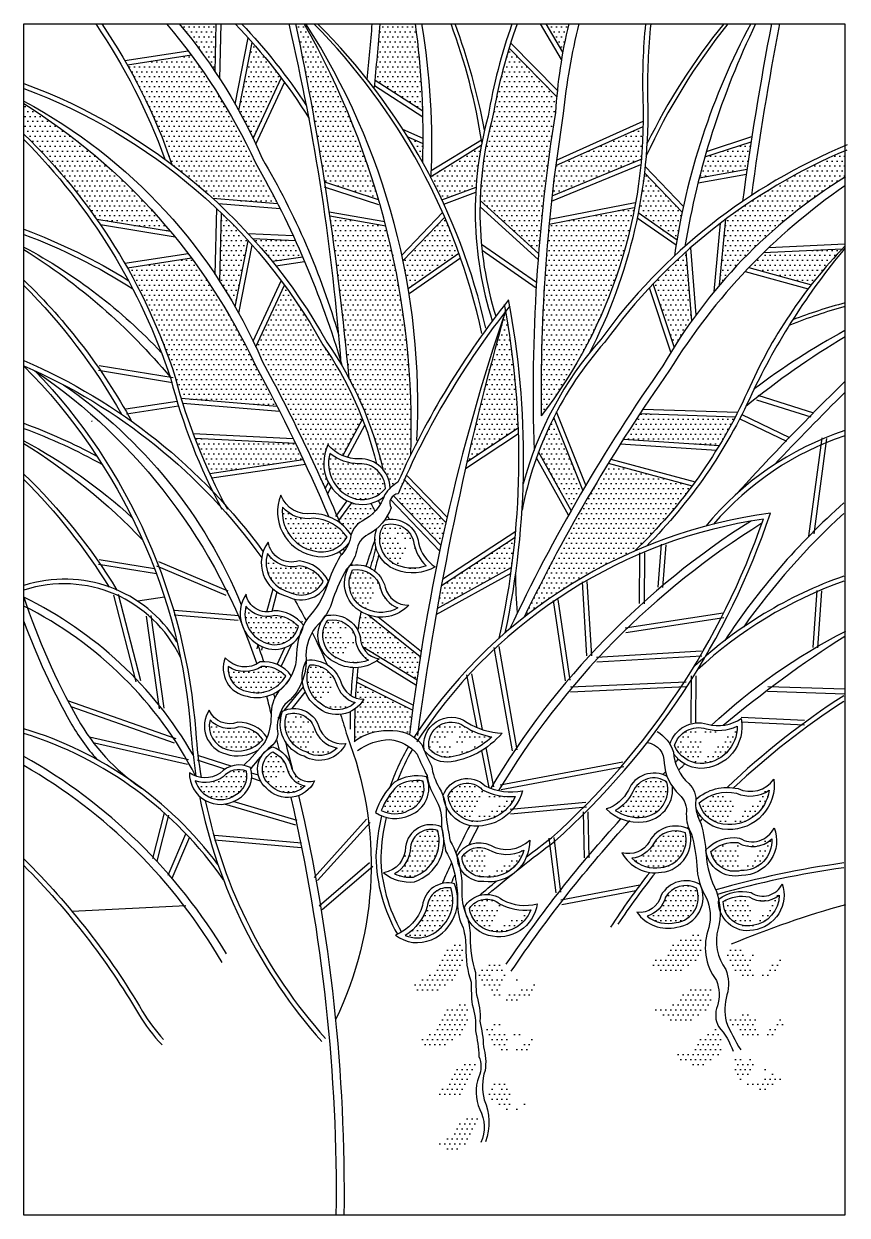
# Model space of a CAD drawing. Extents: x -6708 to 51378, y -17661 to 34250.
# Drawn here: x 24655 to 25691, y -6571 to -5071 of the extents above; entities that cross this region are included whole.
import ezdxf

# ---------------------------------------------------------------- set-up
doc = ezdxf.new("R2010")
doc.units = 0
doc.header["$LTSCALE"] = 5
doc.header["$MEASUREMENT"] = 0
for name, color, linetype in [('0-TEXT', 7, 'CONTINUOUS'), ('1', 1, 'CONTINUOUS'), ('MET', 2, 'CONTINUOUS')]:
    doc.layers.add(name, color=color, linetype=linetype)
pattern_1 = [(0, (-28143.366, 3987.5743), (3.125, 6.25), [0, -6.25])]

# ---------------------------------------------------------------- blocks, each defined once
blk = doc.blocks.new('A$C11740BE0')
at = {"layer": 'MET'}
h = blk.add_hatch(dxfattribs=at)
h.set_pattern_fill('DOTS', color=256, scale=100, style=0)
h.set_pattern_definition(pattern_1)
h.paths.add_polyline_path([(240.9, 1439.7), (242.2, 1500.1), (195.4, 1500.1, -0.028256)])
h.paths.add_polyline_path([(324, 1431.9, 0.020153), (287.4, 1476.8), (270.5, 1391.1, -0.014801), (288.6, 1355.9)])
h = blk.add_hatch(dxfattribs=at)
h.set_pattern_fill('DOTS', color=256, scale=100, style=0)
h.set_pattern_definition(pattern_1)
h.paths.add_polyline_path([(455.6, 1245.4), (385.2, 1258, -0.013052), (409.3, 1053.8, -0.067332), (451.6, 939.5, -0.174695), (461.1, 915.7, -0.066106), (470.8, 923, -0.009125), (487, 957.9, 0.070612)])
h.paths.add_polyline_path([(352.7, 1500.1), (342.4, 1500.1, -0.012859), (378.8, 1300.8), (446.5, 1278.6, 0.058646)])
h = blk.add_hatch(dxfattribs=at)
h.set_pattern_fill('DOTS', color=256, scale=100, style=0)
h.set_pattern_definition(pattern_1)
h.paths.add_polyline_path([(492.9, 1500.1), (448.5, 1500.1, -0.00456), (442, 1428.6), (502.1, 1390, 0.02686)])
h.paths.add_polyline_path([(501.9, 1325.7, 0.005662), (502.4, 1349), (483, 1358, -0.012032)])
h = blk.add_hatch(dxfattribs=at)
h.set_pattern_fill('DOTS', color=256, scale=100, style=0)
h.set_pattern_definition(pattern_1)
h.paths.add_polyline_path([(678.3, 1464.5, -0.013578), (685.7, 1500.1), (657.2, 1500.1)])
h = blk.add_hatch(dxfattribs=at)
h.set_pattern_fill('DOTS', color=256, scale=100, style=0)
h.set_pattern_definition(pattern_1)
h.paths.add_polyline_path([(210.9, 1460.5), (130.4, 1448, -0.046527), (186.3, 1323.2, -0.023137), (237.9, 1280.3), (319.4, 1273.7, 0.0123), (291.1, 1326.1, 0.050651)])
h.paths.add_polyline_path([(341.8, 1227), (288.1, 1229.6, -0.013133), (312.9, 1200.7), (351, 1206.3, 0.004671)])
h = blk.add_hatch(dxfattribs=at)
h.set_pattern_fill('DOTS', color=256, scale=100, style=0)
h.set_pattern_definition(pattern_1)
h.paths.add_polyline_path([(669, 1388.5, -0.007434), (670.6, 1408.4), (610.6, 1469.5, 0.031016), (590, 1382.8, 0.059522), (574.2, 1277.6), (647.8, 1211.1, -0.020135)])
h = blk.add_hatch(dxfattribs=at)
h.set_pattern_fill('DOTS', color=256, scale=100, style=0)
h.set_pattern_definition(pattern_1)
h.paths.add_polyline_path([(0, 1399.7), (0, 1361.1, -0.04806), (91.9, 1253.7), (184.7, 1238.5, 0.079678)])
h.paths.add_polyline_path([(190.5, 1055.1, 0.009498), (198.1, 1028.2), (318.7, 1018.4, 0.006702), (291.1, 1070.8, 0.050651), (210.9, 1205.1), (130.4, 1192.7, -0.051095)])
h.paths.add_polyline_path([(215.3, 977.9, 0.016347), (233.9, 933.5), (351.7, 951.1, 0.002576), (341.9, 971.7)])
h = blk.add_hatch(dxfattribs=at)
h.set_pattern_fill('DOTS', color=256, scale=100, style=0)
h.set_pattern_definition(pattern_1)
h.paths.add_polyline_path([(777.1, 1329.6, 0.016737), (779.3, 1370.8), (669.4, 1321.7, 0.004328), (664.8, 1283.7)])
h = blk.add_hatch(dxfattribs=at)
h.set_pattern_fill('DOTS', color=256, scale=100, style=0)
h.set_pattern_definition(pattern_1)
h.paths.add_polyline_path([(915.3, 1351.7), (857.2, 1332.6, 0.006608), (850.1, 1306.4), (910.2, 1317.1, -0.002212)])
h = blk.add_hatch(dxfattribs=at)
h.set_pattern_fill('DOTS', color=256, scale=100, style=0)
h.set_pattern_definition(pattern_1)
h.paths.add_polyline_path([(575.7, 1347.2), (512.4, 1308.1, -0.000494), (512.3, 1306.4, -0.009971), (526.1, 1278.6), (569.1, 1294.5, -0.029213)])
h = blk.add_hatch(dxfattribs=at)
h.set_pattern_fill('DOTS', color=256, scale=100, style=0)
h.set_pattern_definition(pattern_1)
h.paths.add_polyline_path([(1033.2, 1306.8), (1033.2, 1340.1, 0.060294), (883.3, 1254), (875.5, 1171.1, -0.078125)])
h.paths.add_polyline_path([(833.6, 1213.3, 0.020153), (792.1, 1172.9), (818.5, 1093.3, -0.014801), (840.6, 1126.2)])
h.paths.add_polyline_path([(666.8, 1004.3, 0.026352), (647.8, 961.1), (688.9, 887.5, -0.003305), (703.5, 912.9)])
h = blk.add_hatch(dxfattribs=at)
h.set_pattern_fill('DOTS', color=256, scale=100, style=0)
h.set_pattern_definition(pattern_1)
h.paths.add_polyline_path([(781, 1312.6, -0.019517), (773.2, 1262), (822, 1227.9, -0.010073), (828.6, 1262.9)])
h = blk.add_hatch(dxfattribs=at)
h.set_pattern_fill('DOTS', color=256, scale=100, style=0)
h.set_pattern_definition(pattern_1)
h.paths.add_polyline_path([(282.4, 1227, 0.016904), (248.6, 1262), (246.8, 1175.5, -0.013837), (266, 1143.9)])
h.paths.add_polyline_path([(376.4, 1096.1, 0.031016), (328.1, 1171.1), (291.9, 1093.5, -0.007434), (300, 1075.3, -0.020135), (379.1, 915.1), (383.3, 922.7, -0.236339), (382.7, 969.9, 0.113645), (401.5, 956.3), (426.3, 1002.2, 0.059522)])
h.paths.add_polyline_path([(442.3, 886.8, 0.001039), (438.8, 892.8, 0.001437), (436.9, 896.5, -0.115598), (416.8, 895.9, -0.020679), (412.7, 897.1), (396.6, 874.7, -0.000382), (397.9, 871.6, -0.085613), (411.8, 856.8, -0.211809), (425.6, 873.8, 0.089028)])
h = blk.add_hatch(dxfattribs=at)
h.set_pattern_fill('DOTS', color=256, scale=100, style=0)
h.set_pattern_definition(pattern_1)
h.paths.add_polyline_path([(768.8, 1268.9), (661, 1248, 0.02739), (651.1, 1006.4, 0.118249)])
h = blk.add_hatch(dxfattribs=at)
h.set_pattern_fill('DOTS', color=256, scale=100, style=0)
h.set_pattern_definition(pattern_1)
h.paths.add_polyline_path([(529.6, 1256.7), (477.2, 1202, -0.010073), (483.7, 1167), (547.4, 1211.4, 0.015375)])
h = blk.add_hatch(dxfattribs=at)
h.set_pattern_fill('DOTS', color=256, scale=100, style=0)
h.set_pattern_definition(pattern_1)
h.paths.add_polyline_path([(1030, 1216.8), (931, 1212.1, 0.008557), (912.4, 1193.2), (991.1, 1171.6, -0.02389)])
h.paths.add_polyline_path([(895.4, 1005.2), (775.3, 1009.3, 0.004328), (754.5, 977.2), (875.1, 969.2, 0.015914)])
h.paths.add_polyline_path([(841, 918.3), (735.5, 946.8, 0.025021), (629.5, 752.9, -0.064011), (768.6, 836.2, 0.042189)])
h = blk.add_hatch(dxfattribs=at)
h.set_pattern_fill('DOTS', color=256, scale=100, style=0)
h.set_pattern_definition(pattern_1)
h.paths.add_polyline_path([(606.5, 1138.5, 0.000266), (605.8, 1137.6, 0.012522), (557.7, 948.6), (622.3, 991.3, 0.035264)])
h = blk.add_hatch(dxfattribs=at)
h.set_pattern_fill('DOTS', color=256, scale=100, style=0)
h.set_pattern_definition(pattern_1)
edge = h.paths.add_edge_path()
edge.add_arc((313.8, 712.3), 42.9, 42.4347, 87.7573)
edge.add_arc((305.8, 786.3), 32.6, 216.1166, 287.2577, ccw=False)
edge.add_arc((317, 757.5), 38.8, 165.605, 247.4768)
edge.add_arc((315.8, 749.1), 30.6, 243.5251, 345.2523)
edge = h.paths.add_edge_path()
edge.add_arc((341.3, 776.6), 41.5, 31.3781, 82.4478)
edge.add_arc((337.2, 852.3), 35.9, 212.1859, 285.5371, ccw=False)
edge.add_arc((342.4, 821.3), 37.5, 161.5606, 257.0397)
edge.add_arc((348.9, 812), 31.1, 241.2384, 333.6474)
edge = h.paths.add_edge_path()
edge.add_arc((362.1, 823.8), 53.8, 33.8978, 87.578)
edge.add_arc((357.7, 919.7), 42.7, 221.2854, 278.9359, ccw=False)
edge.add_arc((375.4, 885.5), 50.2, 173.0921, 257.7815)
edge.add_arc((374.6, 872), 36.9, 254.6177, 330.3629)
edge = h.paths.add_edge_path()
edge.add_arc((423.3, 914.5), 31.8, 1.3562, 92.1256)
edge.add_arc((421.5, 1003.9), 57.6, 230.757, 270.5639, ccw=False)
edge.add_arc((430.1, 946.9), 46.7, 164.5842, 255.2337)
edge.add_arc((425.5, 938.9), 37.9, 258.8615, 321.3503)
edge = h.paths.add_edge_path()
edge.add_arc((462.6, 841.9), 28.6, 7.5818, 110.6768, ccw=False)
edge.add_arc((542.9, 856), 53, 191.3468, 226.4304)
edge.add_arc((489.1, 866.2), 51.5, 248.9836, 289.6136, ccw=False)
edge.add_arc((483.1, 851), 35.3, 150.1777, 249.189, ccw=False)
edge = h.paths.add_edge_path()
edge.add_arc((418.8, 782), 31, 13.6108, 99.1965, ccw=False)
edge.add_arc((483.8, 798.1), 36, 194.1039, 248.4346)
edge.add_arc((449.6, 800.9), 41.9, 245.7438, 300.1079, ccw=False)
edge.add_arc((444.7, 795.7), 35.3, 151.2176, 249.4447, ccw=False)
edge = h.paths.add_edge_path()
edge.add_arc((388.6, 720), 29.8, 15.8061, 101.5558, ccw=False)
edge.add_arc((451.5, 728.3), 34.2, 180.282, 238.6534)
edge.add_arc((416.4, 737.8), 42.4, 241.5645, 294.0302, ccw=False)
edge.add_arc((408, 730.1), 31.8, 142.9301, 248.3543, ccw=False)
edge = h.paths.add_edge_path()
edge.add_arc((360.5, 658.6), 34.7, 18.9456, 91.3188, ccw=False)
edge.add_arc((427.8, 679.5), 35.9, 195.6588, 252.0736)
edge.add_arc((394.4, 668.8), 32.4, 228.2761, 313.6683, ccw=False)
edge.add_arc((396.8, 677.2), 40.5, 156.6453, 233.54, ccw=False)
h = blk.add_hatch(dxfattribs=at)
h.set_pattern_fill('DOTS', color=256, scale=100, style=0)
h.set_pattern_definition(pattern_1)
h.paths.add_polyline_path([(478.8, 926.3, 0.004609), (471, 908.5, 0.139817), (465, 906), (524.8, 843.7, -0.00277), (531, 872.1)])
h = blk.add_hatch(dxfattribs=at)
h.set_pattern_fill('DOTS', color=256, scale=100, style=0)
h.set_pattern_definition(pattern_1)
h.paths.add_polyline_path([(614.1, 816, 0.009034), (618.3, 853.8), (525.6, 793.1, 0.001898), (520.3, 764)])
h = blk.add_hatch(dxfattribs=at)
h.set_pattern_fill('DOTS', color=256, scale=100, style=0)
h.set_pattern_definition(pattern_1)
h.paths.add_polyline_path([(489.2, 636), (418.5, 671, 0.00581), (417.3, 651.5, 0.08905), (427.7, 649.6, -0.107789), (416.6, 637.5, 0.012105), (416.1, 596.8, -0.167276), (458.2, 610.3, -0.143846), (485.3, 605.2, -0.002967)])
h.paths.add_polyline_path([(432.7, 756, -0.01521), (430, 757.1, -0.039796), (424.1, 759.9, 0.007004), (420.2, 736.7, -0.058752), (423.2, 728.9, 0.123248), (426.3, 715.6), (494.4, 674.1, -0.002798), (498.8, 703.1)])
h = blk.add_hatch(dxfattribs=at)
h.set_pattern_fill('DOTS', color=256, scale=100, style=0)
h.set_pattern_definition(pattern_1)
edge = h.paths.add_edge_path()
edge.add_arc((270.7, 534.5), 26.4, 68.8835, 138.5713)
edge.add_arc((228.1, 584.8), 39.9, 252.055, 304.8191, ccw=False)
edge.add_arc((247.5, 556.4), 33.1, 196.8514, 303.465)
edge.add_arc((253.5, 553.3), 27.4, 296.5563, 372.3117)
edge = h.paths.add_edge_path()
edge.add_arc((300.7, 554.4), 31.5, 11.2351, 66.5484, ccw=False)
edge.add_arc((359.7, 569.5), 29.5, 197.5881, 258.9562)
edge.add_arc((332.5, 562.9), 31.1, 221.4504, 313.865, ccw=False)
edge.add_arc((325, 561.5), 24.8, 118.2448, 230.5735, ccw=False)
edge = h.paths.add_edge_path()
edge.add_arc((340.1, 605.3), 26.8, 19.782, 110.9838, ccw=False)
edge.add_arc((400.8, 624.7), 37, 196.1986, 259.531)
edge.add_arc((371.6, 609.9), 31.2, 238.147, 316.0107, ccw=False)
edge.add_arc((365.9, 619), 37.2, 162.3712, 253.1445, ccw=False)
edge = h.paths.add_edge_path()
edge.add_arc((301.7, 653.8), 37.3, 41.7668, 93.2044)
edge.add_arc((278.2, 723), 38.5, 236.7425, 303.7634, ccw=False)
edge.add_arc((286.5, 688.6), 29.6, 175.6353, 261.4581)
edge.add_arc((293.2, 699.8), 42, 254.6677, 329.647)
edge = h.paths.add_edge_path()
edge.add_arc((270.4, 578.2), 36.5, 33.2517, 90.0682)
edge.add_arc((259.1, 646.5), 33.7, 222.7691, 289.6208, ccw=False)
edge.add_arc((263.6, 615.8), 30.3, 164.9851, 254.9151)
edge.add_arc((269, 627.6), 43.2, 252.0503, 317.5348)
h = blk.add_hatch(dxfattribs=at)
h.set_pattern_fill('DOTS', color=256, scale=100, style=0)
h.set_pattern_definition(pattern_1)
edge = h.paths.add_edge_path()
edge.add_arc((564.3, 97.8), 24.5, 71.5768, 160.3033)
edge.add_arc((514.5, 127.8), 34.4, 275.7529, 320.8708, ccw=False)
edge.add_arc((538.4, 106.5), 24.2, 212.2523, 298.1657)
edge.add_arc((530.1, 122.1), 41.9, 298.0731, 358.5435)
edge = h.paths.add_edge_path()
edge.add_arc((597, 147), 19.8, 26.1456, 133.9812, ccw=False)
edge.add_arc((635.1, 176.5), 29, 225.6729, 278.075)
edge.add_arc((615.6, 157.3), 25.4, 261.6893, 337.9388, ccw=False)
edge.add_arc((615.4, 164.3), 32.3, 185.3549, 263.8417, ccw=False)
edge = h.paths.add_edge_path()
edge.add_arc((593, 222.5), 18.5, 34.7628, 132.7768, ccw=False)
edge.add_arc((631, 251), 29, 218.2828, 292.3511)
edge.add_arc((619.3, 225.9), 22.8, 245.8707, 355.6218, ccw=False)
edge.add_arc((618.5, 242.8), 38.6, 189.9909, 257.211, ccw=False)
edge = h.paths.add_edge_path()
edge.add_arc((562.9, 170.7), 23.6, 77.867, 156.4098)
edge.add_arc((506.5, 190.2), 36.3, 289.1803, 343.7899, ccw=False)
edge.add_arc((536.2, 168.2), 21.6, 214.3541, 330.787)
edge.add_arc((516.4, 191.7), 51.5, 318.5729, 362.2749)
edge = h.paths.add_edge_path()
edge.add_arc((554.9, 230.5), 36.5, 84.292, 151.3415)
edge.add_arc((466.8, 270.3), 60.2, 302.3873, 338.3712, ccw=False)
edge.add_arc((516.8, 232.6), 22.1, 216.6058, 298.1262)
edge.add_arc((513.3, 257.2), 46.2, 287.5358, 372.1232)
edge = h.paths.add_edge_path()
edge.add_arc((590, 298.9), 18.2, 31.6944, 158.7938, ccw=False)
edge.add_arc((635.9, 326), 35.1, 209.9539, 288.287)
edge.add_arc((614.9, 303), 33.6, 243.2441, 342.116, ccw=False)
edge.add_arc((613, 311.2), 40.4, 188.1268, 250.9374, ccw=False)
edge = h.paths.add_edge_path()
edge.add_arc((546.1, 316.2), 24.5, 80.198, 160.4093)
edge.add_arc((475.4, 338.6), 49.6, 284.6699, 343.5005, ccw=False)
edge.add_arc((510, 304.9), 26.3, 212.9125, 304.51)
edge.add_arc((507.1, 325.3), 45.7, 292.9115, 379.2699)
edge = h.paths.add_edge_path()
edge.add_arc((582.4, 372), 26.1, 50.9417, 146.4228, ccw=False)
edge.add_arc((630.5, 450), 65.8, 241.3063, 276.7007)
edge.add_arc((598, 399.3), 42.8, 254.3449, 339.8674, ccw=False)
edge.add_arc((595, 391.8), 34.8, 189.0064, 255.7128, ccw=False)
edge = h.paths.add_edge_path()
edge.add_arc((533.5, 386.5), 25.9, 81.1666, 174.8095)
edge.add_arc((445.8, 407), 64.5, 302.039, 343.5829, ccw=False)
edge.add_arc((495.3, 387.9), 38.7, 246.6656, 293.4272)
edge.add_arc((491.1, 397), 48.7, 293.6978, 378.0338)
edge = h.paths.add_edge_path()
edge.add_arc((573, 437.9), 25.2, 63.4248, 148.4833, ccw=False)
edge.add_arc((607.6, 502), 47.6, 240.683, 296.8199)
edge.add_arc((584.7, 471.7), 46, 262.8804, 344.6489, ccw=False)
edge.add_arc((577.4, 452), 26, 182.014, 273.4981, ccw=False)
edge = h.paths.add_edge_path()
edge.add_arc((512.4, 459.5), 26.3, 71.4014, 171.2686)
edge.add_arc((446.8, 464.1), 39.6, 299.7351, 359.1111, ccw=False)
edge.add_arc((485.6, 472.4), 46.8, 245.8155, 275.6657)
edge.add_arc((474.5, 471.3), 48.1, 289.1317, 375.8481)
edge = h.paths.add_edge_path()
edge.add_arc((494.6, 499), 48.3, 80.7215, 120.5242)
edge.add_arc((532.5, 477.7), 88.6, 134.7962, 158.931)
edge.add_arc((467, 543.3), 37.8, 242.9832, 296.3684)
edge.add_arc((473.4, 537.9), 30.3, 290.0811, 376.8318)
edge = h.paths.add_edge_path()
edge.add_arc((557.9, 517.8), 26.1, 43.1749, 157.2066, ccw=False)
edge.add_arc((613.2, 606.9), 79.9, 243.0519, 273.8288)
edge.add_arc((569.6, 549.9), 54, 261.6878, 335.0862, ccw=False)
edge.add_arc((570.7, 532.5), 37.1, 187.1713, 256.0957, ccw=False)
edge = h.paths.add_edge_path()
edge.add_arc((537.9, 592.6), 28.4, 53.8953, 190.5436, ccw=False)
edge.add_arc((604.3, 693.8), 92.7, 237.5778, 260.5634)
edge.add_arc((522.2, 673.3), 97.5, 276.0003, 313.2797, ccw=False)
edge.add_arc((534, 607.9), 31.6, 220.3688, 267.0518, ccw=False)
h = blk.add_hatch(dxfattribs=at)
h.set_pattern_fill('DOTS', color=256, scale=100, style=0)
h.set_pattern_definition(pattern_1)
edge = h.paths.add_edge_path()
edge.add_arc((875.8, 202.8), 31.5, 98.635, 153.9482)
edge.add_arc((822.6, 232.4), 29.5, 266.2272, 327.5952, ccw=False)
edge.add_arc((847.2, 219.1), 31.1, 211.3183, 303.733)
edge.add_arc((854.2, 215.8), 24.8, 294.6098, 406.9385)
edge = h.paths.add_edge_path()
edge.add_arc((899.7, 175.9), 26.4, 26.612, 96.2999, ccw=False)
edge.add_arc((953.7, 213.5), 39.9, 220.3642, 273.1283)
edge.add_arc((927.8, 191.1), 33.1, 221.7183, 328.332, ccw=False)
edge.add_arc((921.2, 189.6), 27.4, 152.8716, 228.627, ccw=False)
edge = h.paths.add_edge_path()
edge.add_arc((850.8, 262), 26.8, 54.1995, 145.4013)
edge.add_arc((797, 296.3), 37, 265.6524, 328.9847, ccw=False)
edge.add_arc((821.5, 274.6), 31.2, 209.1727, 287.0363)
edge.add_arc((829.3, 281.9), 37.2, 272.0389, 362.8121)
edge = h.paths.add_edge_path()
edge.add_arc((844.7, 318.7), 34.7, 73.8645, 146.2377)
edge.add_arc((784.9, 356.2), 35.9, 273.1097, 329.5246, ccw=False)
edge.add_arc((814.5, 337.3), 32.4, 211.515, 296.9073)
edge.add_arc((814.3, 346), 40.5, 291.6434, 368.5381)
edge = h.paths.add_edge_path()
edge.add_arc((900.3, 299.1), 37.3, 71.9789, 123.4165, ccw=False)
edge.add_arc((940.7, 360), 38.5, 221.42, 288.4408)
edge.add_arc((923.8, 328.8), 29.6, 263.7253, 349.548, ccw=False)
edge.add_arc((920.2, 341.4), 42, 195.5363, 270.5156, ccw=False)
edge = h.paths.add_edge_path()
edge.add_arc((903.5, 358.8), 42.9, 77.426, 122.7486, ccw=False)
edge.add_arc((930.2, 428.3), 32.6, 237.9256, 309.0668)
edge.add_arc((911.9, 403.3), 38.8, 277.7065, 359.5784, ccw=False)
edge.add_arc((910.9, 394.8), 30.6, 179.931, 281.6582, ccw=False)
edge = h.paths.add_edge_path()
edge.add_arc((833.2, 385.4), 29.8, 63.6275, 149.3773)
edge.add_arc((774.5, 409.4), 34.2, 286.5299, 344.9013, ccw=False)
edge.add_arc((810.8, 409.6), 42.4, 231.1532, 283.6189)
edge.add_arc((817, 400), 31.8, 276.8291, 382.2533)
edge = h.paths.add_edge_path()
edge.add_arc((893.3, 427.9), 41.5, 82.7355, 133.8052, ccw=False)
edge.add_arc((916.7, 500.1), 35.9, 239.6463, 312.9975)
edge.add_arc((903.8, 471.5), 37.5, -91.8563, 3.6227, ccw=False)
edge.add_arc((895, 464.1), 31.1, 191.5359, 283.9449, ccw=False)
edge = h.paths.add_edge_path()
edge.add_arc((819.9, 453), 31, 65.9868, 151.5726)
edge.add_arc((761.1, 485.2), 36, 276.7487, 331.0794, ccw=False)
edge.add_arc((794.9, 479.1), 41.9, 225.0754, 279.4395)
edge.add_arc((798.3, 472.8), 35.3, 275.7386, 373.9658)
edge = h.paths.add_edge_path()
edge.add_arc((885.4, 478.9), 53.8, 77.6054, 131.2856, ccw=False)
edge.add_arc((914.1, 570.5), 42.7, 246.2475, 303.898)
edge.add_arc((888.2, 541.9), 50.2, 267.4018, 352.0913, ccw=False)
edge.add_arc((885.6, 528.7), 36.9, 194.8205, 270.5657, ccw=False)
edge = h.paths.add_edge_path()
edge.add_arc((792.8, 522.1), 28.6, 54.5066, 157.6015)
edge.add_arc((718.8, 556.3), 53, 298.7529, 333.8366, ccw=False)
edge.add_arc((773.4, 552.3), 51.5, 235.5697, 276.1997)
edge.add_arc((775.3, 536.2), 35.3, 275.9943, 375.0056)
edge = h.paths.add_edge_path()
edge.add_arc((849.4, 582.2), 31.8, 73.0577, 163.8271, ccw=False)
edge.add_arc((873.9, 668.2), 57.6, 254.6195, 294.4263)
edge.add_arc((851.1, 615.3), 46.7, -90.0504, 0.5992, ccw=False)
edge.add_arc((853.5, 606.4), 37.9, 203.833, 266.3218, ccw=False)
edge = h.paths.add_edge_path()
edge.add_arc((911.1, 218), 36.5, 75.1151, 131.9317, ccw=False)
edge.add_arc((939.6, 281.2), 33.7, 235.5625, 302.4143)
edge.add_arc((927.4, 252.6), 30.3, -89.7318, 0.1982, ccw=False)
edge.add_arc((925.2, 265.4), 43.2, 207.6486, 273.133, ccw=False)
at = {"layer": '1'}
for p, q in [((240.9, 1439.7, 0), (242.2, 1500.1, 0)), ((246.8, 1430.9, 0), (248.2, 1500.1, 0)), ((676.7, 1455.4, 0), (650.2, 1500.1, 0)), ((678.3, 1464.5, 0), (657.2, 1500.1, 0)), ((266, 1399.2, 0), (282.4, 1482.4, 0)), ((270.5, 1391.1, 0), (287.4, 1476.8, 0)), ((671.4, 1416.1, 0), (612.7, 1476, 0)), ((206.8, 1465.9, 0), (127.2, 1453.6, 0)), ((210.9, 1460.5, 0), (130.4, 1448, 0)), ((670.6, 1408.4, 0), (610.6, 1469.5, 0)), ((288.6, 1355.9, 0), (324, 1431.9, 0)), ((291.9, 1348.8, 0), (328.1, 1426.4, 0)), ((502.1, 1390, 0), (442, 1428.6, 0)), ((502.2, 1382.8, 0), (441.4, 1421.9, 0)), ((502.5, 1355.6, 0), (477.1, 1367.3, 0)), ((669.4, 1321.7, 0), (779.3, 1370.8, 0)), ((670.3, 1328.6, 0), (779.4, 1377.5, 0)), ((502.4, 1349, 0), (483, 1358, 0)), ((512.7, 1315.4, 0), (575.9, 1354.3, 0)), ((857.2, 1332.6, 0), (915.3, 1351.7, 0)), ((859.2, 1339.6, 0), (916.3, 1358.3, 0)), ((512.9, 1308.4, 0), (575.7, 1347.2, 0)), ((664, 1276.9, 0), (776.5, 1322.9, 0)), ((664.8, 1283.7, 0), (777.1, 1329.6, 0)), ((830.1, 1270, 0), (781.8, 1320.4, 0)), ((828.6, 1262.9, 0), (781, 1312.6, 0)), ((848.5, 1300, 0), (909.3, 1310.9, 0)), ((850.1, 1306.4, 0), (910.2, 1317.1, 0)), ((446.6, 1272.3, 0), (378.5, 1294.6, 0)), ((446.5, 1278.6, 0), (378.8, 1300.8, 0)), ((526.1, 1278.6, 0), (569.1, 1294.5, 0)), ((319.4, 1273.7, 0), (237.9, 1280.3, 0)), ((528.6, 1273.1, 0), (568.7, 1288, 0)), ((647.8, 1211.1, 0), (574.2, 1277.6, 0)), ((661.6, 1254.3, 0), (769.5, 1275.1, 0)), ((240.9, 1184.4, 0), (242.7, 1267.6, 0)), ((322.5, 1267.4, 0), (245, 1273.7, 0)), ((246.8, 1175.5, 0), (248.6, 1262, 0)), ((454.2, 1250.7, 0), (384.4, 1263.2, 0)), ((475.6, 1209, 0), (527, 1262.6, 0)), ((647.2, 1203.6, 0), (574.1, 1269.6, 0)), ((661, 1248, 0), (768.3, 1268.8, 0)), ((822, 1227.9, 0), (773.2, 1262, 0)), ((184.7, 1238.5, 0), (91.9, 1253.7, 0)), ((190.5, 1231.4, 0), (96.6, 1246.9, 0)), ((455.6, 1245.4, 0), (385.2, 1258, 0)), ((477.2, 1202, 0), (529.6, 1256.7, 0)), ((820.8, 1221.4, 0), (771.9, 1255.6, 0)), ((868.7, 1163, 0), (876.8, 1249.1, 0)), ((875.5, 1171.1, 0), (883.3, 1254, 0)), ((339, 1233.2, 0), (282.4, 1235.9, 0)), ((266, 1143.9, 0), (282.4, 1227, 0)), ((270.5, 1135.8, 0), (287.4, 1221.4, 0)), ((341.8, 1227, 0), (288.1, 1229.6, 0)), ((645.2, 1174.3, 0), (576, 1222.4, 0)), ((846, 1133.7, 0), (839.2, 1218.2, 0)), ((931, 1212.1, 0), (1030, 1216.8, 0)), ((937.6, 1218.4, 0), (1033.2, 1223, 0)), ((206.8, 1210.6, 0), (127.2, 1198.3, 0)), ((210.9, 1205.1, 0), (130.4, 1192.7, 0)), ((351, 1206.3, 0), (312.9, 1200.7, 0)), ((353.4, 1200.6, 0), (317.2, 1195.2, 0)), ((483.7, 1167, 0), (547.4, 1211.4, 0)), ((484.8, 1160.4, 0), (549.5, 1205.6, 0)), ((644.7, 1167.3, 0), (576.8, 1214.6, 0)), ((840.6, 1126.2, 0), (833.6, 1213.3, 0)), ((907.7, 1188.3, 0), (987.1, 1166.5, 0)), ((912.4, 1193.2, 0), (991.1, 1171.6, 0)), ((288.6, 1100.5, 0), (324, 1176.5, 0)), ((291.9, 1093.5, 0), (328.1, 1171.1, 0)), ((818.5, 1093.3, 0), (792.1, 1172.9, 0)), ((814.4, 1086.7, 0), (787.4, 1167.9, 0)), ((188.1, 1054.2, 0), (94.8, 1069.6, 0)), ((187.1, 1048.3, 0), (93.8, 1063.6, 0)), ((192.8, 1024.7, 0), (128.3, 1014.8, 0)), ((318.7, 1018.4, 0), (198.1, 1028.2, 0)), ((321.9, 1012.1, 0), (199.9, 1022, 0)), ((922, 1026.9, 0), (990.3, 1005.3, 0)), ((923.8, 1032.6, 0), (993.7, 1010.5, 0)), ((194.6, 1018.9, 0), (129.3, 1008.8, 0)), ((707.4, 919.4, 0), (670.5, 1011.4, 0)), ((775.3, 1009.3, 0), (895.4, 1005.2, 0)), ((779.2, 1015.1, 0), (898.4, 1011.1, 0)), ((903.6, 1008.1, 0), (963.5, 979.4, 0)), ((401.5, 956.3, 0), (426.3, 1002.2, 0)), ((407.2, 954.3, 0), (429.1, 994.8, 0)), ((557.7, 948.6, 0), (622.3, 991.3, 0)), ((703.5, 912.9, 0), (666.8, 1004.3, 0)), ((900.9, 1002.7, 0), (959.9, 974.5, 0)), ((338.9, 977.8, 0), (213, 984, 0)), ((341.9, 971.7, 0), (215.3, 977.9, 0)), ((555.8, 940.2, 0), (622.6, 984.3, 0)), ((754.5, 977.2, 0), (875.1, 969.2, 0)), ((988, 854.9, 0), (1004.5, 978.7, 0)), ((994.5, 858.1, 0), (1010.4, 977.9, 0)), ((688.9, 887.5, 0), (647.8, 961.1, 0)), ((750.8, 971.4, 0), (871.6, 963.4, 0)), ((351.7, 951.1, 0), (233.9, 933.5, 0)), ((354.3, 945.4, 0), (236.6, 927.9, 0)), ((685.4, 881.4, 0), (645.1, 953.7, 0)), ((735.5, 946.8, 0), (841, 918.3, 0)), ((738.8, 952.1, 0), (844.8, 923.5, 0)), ((532.6, 879.1, 0), (482.4, 931.2, 0)), ((379.1, 915.1, 0), (383.3, 922.7, 0)), ((382.2, 908.1, 0), (386.9, 916.7, 0)), ((531, 872.1, 0), (478.1, 927, 0)), ((523.3, 836.6, 0), (461.4, 901.2, 0)), ((524.8, 843.7, 0), (465, 906, 0)), ((392.8, 879.7, 0), (407, 899.5, 0)), ((396.6, 874.7, 0), (412.7, 897.1, 0)), ((527.1, 801.3, 0), (619, 861.4, 0)), ((525.6, 793.1, 0), (618.3, 853.8, 0)), ((798.3, 790.7, 0), (802.4, 844.8, 0)), ((804.2, 790.2, 0), (808.4, 844.3, 0)), ((164.5, 813.9, 0), (94.8, 825.4, 0)), ((774.9, 770.1, 0), (775.4, 833.9, 0)), ((780.9, 770, 0), (781.4, 833.9, 0)), ((167, 807.5, 0), (93.8, 819.5, 0)), ((254.6, 780.2, 0), (167.5, 817.1, 0)), ((257, 785.8, 0), (169.8, 822.6, 0)), ((520.3, 764, 0), (614.1, 816, 0)), ((518.9, 756.4, 0), (613.1, 808.6, 0)), ((708.7, 704.2, 0), (702.9, 797.5, 0)), ((714.7, 704.5, 0), (708.9, 797.8, 0)), ((112.8, 780.6, 0), (140.9, 671.7, 0)), ((118.7, 782.1, 0), (146.7, 673.2, 0)), ((177.1, 778.1, 0), (143.5, 773, 0)), ((681.5, 673, 0), (666.4, 774.2, 0)), ((687.4, 673.9, 0), (672.4, 775.1, 0)), ((170.6, 637.5, 0), (154.3, 754.4, 0)), ((176.5, 638.3, 0), (160.3, 755.2, 0)), ((269.9, 748.7, 0), (189.1, 755.5, 0)), ((270.4, 754.7, 0), (189.6, 761.5, 0)), ((498.8, 703.1, 0), (432.7, 756, 0)), ((500.5, 709.4, 0), (446, 753.1, 0)), ((756.8, 739.8, 0), (880.2, 758.6, 0)), ((757.7, 733.9, 0), (881.1, 752.7, 0)), ((494.9, 673.8, 0), (426.3, 715.6, 0)), ((614.8, 584.8, 0), (592.1, 715, 0)), ((620.7, 585.9, 0), (598, 716, 0)), ((720.7, 702.6, 0), (852.9, 710.5, 0)), ((493.5, 667.6, 0), (443.8, 697.9, 0)), ((721.1, 696.6, 0), (853.3, 704.5, 0)), ((490, 642.3, 0), (419.1, 677.5, 0)), ((570.7, 613.8, 0), (557.7, 680.5, 0)), ((577.3, 611.4, 0), (563.6, 681.7, 0)), ((839.9, 619.5, 0), (840.2, 679.3, 0)), ((845.9, 619.4, 0), (846.2, 679.3, 0)), ((489.2, 636, 0), (418.5, 671, 0)), ((687.9, 665.2, 0), (833.5, 671.5, 0)), ((688.1, 659.2, 0), (833.7, 665.6, 0)), ((191.6, 599.9, 0), (55.3, 647.9, 0)), ((189.6, 594.2, 0), (59.4, 640, 0)), ((982.4, 617, 0), (902.6, 620.8, 0)), ((982.6, 623, 0), (902.9, 626.8, 0)), ((207.4, 573.4, 0), (82.5, 601.8, 0)), ((206.1, 567.6, 0), (88.8, 594.2, 0)), ((591.3, 539.5, 0), (581.7, 588.6, 0)), ((252.9, 561.6, 0), (218.5, 572.9, 0)), ((260.7, 565.3, 0), (220.4, 578.6, 0)), ((585.4, 538.4, 0), (576.3, 585, 0)), ((599.6, 542.1, 0), (753.9, 570.9, 0)), ((295.1, 554, 0), (286.6, 556.8, 0)), ((600.7, 536.2, 0), (755, 565, 0)), ((297.9, 546.7, 0), (286.7, 550.4, 0)), ((342.3, 491.3, 0), (252.7, 517.7, 0)), ((344, 497.1, 0), (263.5, 520.8, 0)), ((707.3, 519.7, 0), (612, 510.7, 0)), ((707.9, 513.8, 0), (612.5, 504.8, 0)), ((176.5, 506.8, 0), (162, 449.1, 0)), ((181.9, 503.7, 0), (167.3, 445.8, 0)), ((365.2, 425.4, 0), (431.4, 498.8, 0)), ((705.6, 449.9, 0), (704.4, 507.9, 0)), ((711.6, 450, 0), (710.4, 508, 0)), ((181.6, 428, 0), (203.9, 480.3, 0)), ((369.6, 421.3, 0), (435.8, 494.7, 0)), ((186.5, 424.3, 0), (208.9, 476.6, 0)), ((348.9, 462.5, 0), (239.8, 472.3, 0)), ((349.4, 468.5, 0), (240.3, 478.3, 0)), ((670.1, 405.8, 0), (661.3, 474.9, 0)), ((676, 406.6, 0), (667.2, 475.7, 0)), ((371.7, 389.5, 0), (435.1, 444, 0)), ((375.6, 385, 0), (439, 439.4, 0)), ((204, 389.4, 0), (60.7, 382.6, 0))]:
    blk.add_line(p, q, dxfattribs=at)
at = {"layer": '1', "color": 1}
for p, q in [((305.9, 759.7, 0), (313.6, 788.7, 0)), ((312.3, 760.5, 0), (318.7, 784.8, 0)), ((993.4, 714.9, 0), (998.3, 786.6, 0)), ((999.4, 714.5, 0), (1004.3, 786.2, 0)), ((344.8, 750.2, 0), (345.1, 751, 0)), ((349.4, 745.9, 0), (350.6, 748.5, 0)), ((293.5, 713, 0), (295, 718.5, 0)), ((299.3, 711.5, 0), (300.5, 715.8, 0)), ((318.6, 693.6, 0), (328.4, 714.6, 0)), ((324, 690.9, 0), (337.1, 719.2, 0)), ((328.1, 635.8, 0), (351.8, 665.5, 0)), ((936.2, 665.9, 0), (1033.2, 662.7, 0)), ((337.5, 637.9, 0), (354.1, 658.8, 0)), ((936.1, 659.9, 0), (1033.2, 656.7, 0)), ((320.2, 626, 0), (324.5, 631.3, 0)), ((676, 397.3, 0), (775.4, 415.8, 0)), ((677.1, 391.4, 0), (770.1, 408.7, 0))]:
    blk.add_line(p, q, dxfattribs=at)
at = {"layer": '1', "color": 1, "elevation": 0}
blk.add_lwpolyline([(0, 1500.1), (1033.2, 1500.1), (1033.2, 0.1), (0, 0.1)], close=True, dxfattribs=at)
for points in [[(90.4, 1500.1, -0.062235), (177.4, 1329.8)], [(98.1, 1500.1, -0.067407), (186.3, 1323.2)], [(179.4, 1500.1, -0.067075), (291.1, 1326.1, -0.05785), (400.7, 1069.3)], [(195.4, 1500.1, -0.074781), (300, 1330.6, -0.062226), (396.5, 1107.4)], [(265.8, 1500.1, -0.052671), (358.9, 1381.1)], [(274.1, 1500.1, -0.045454), (355.8, 1397)], [(614.3, 1500.1, 0.041406), (584.2, 1384.1, 0.144965), (589.5, 1126)], [(620.7, 1500.1, 0.042239), (590, 1382.8, 0.142691), (593.9, 1131.9)], [(685.7, 1500.1, 0.042207), (669, 1388.5, 0.048156), (642.1, 962.9)], [(698.5, 1500.1, 0.037043), (678.9, 1387.2, 0.043295), (651.1, 1006.4, 0.043295)], [(782.3, 1500.1, 0.03201), (779, 1406, -0.175302), (651.1, 1006.4)], [(788.9, 1500.1, 0.03051), (785, 1406.1, -0.127623), (711.3, 1085, -0.127623)], [(0, 1425.1, -0.178456), (381.5, 1099.3, -0.096899), (451.6, 939.5, -0.096899)], [(0, 1418.7, -0.177765), (376.4, 1096.1, -0.092459), (443.9, 946.2)], [(0, 1402.8, -0.170667), (300, 1075.3, -0.025471), (397.9, 871.6, -0.025471)], [(0, 1399.7, -0.144811), (291.1, 1070.8, -0.024063), (383.7, 879.5)], [(0, 1361.1, -0.124211), (190.5, 1055.1, 0.060983), (256.3, 888.9)], [(0, 1354.5, -0.116043), (184.8, 1053.3, 0.059542), (249.2, 888.9)], [(1035.8, 1341.2, 0.137961), (730.8, 1099, 0.13357), (627, 887.7, 0.13357)], [(1036.2, 1347.8, 0.138882), (726.1, 1102.8, 0.115022), (628.5, 920.9)], [(1033.9, 1307.3, 0.125359), (804.3, 1069.5, 0.043296), (611.3, 738)], [(1033.3, 1296.1, 0.10454), (812.7, 1064, 0.040924), (629.5, 752.9)], [(0, 1241.4, -0.05056), (131.4, 1177.1, -0.05056)], [(0, 1235, -0.053412), (137.1, 1166.5, -0.053412)], [(0, 1219.1, -0.081994), (173, 1086.3, -0.081994)], [(0, 1216, -0.079323), (184, 1055.6, -0.079323)], [(1033.2, 1220.1, 0.088878), (910.8, 1036.9, -0.095483), (768.6, 836.2)], [(1033.2, 1217.5, 0.063369), (916.3, 1034.4, -0.089625), (783.7, 842.5)], [(0, 1177.4, -0.076189), (135.4, 1000, -0.076189)], [(0, 1170.8, -0.066253), (123, 1008.6, -0.066253)], [(0, 1076.1, -0.135368), (301.2, 835.4, -0.135368)], [(0, 1069.6, -0.136266), (299.3, 827.8, -0.136266)], [(0, 1069.1, -0.179286), (210.3, 607.1, 0.020822), (216.6, 552.9, 0.020822)], [(13.9, 1063.4, -0.174426), (216.3, 607.5, 0.021817), (223, 551.2, 0.021817)], [(13.9, 1063.4, -0.16432), (293.1, 694.1, -0.16432)], [(50, 1045.6, -0.146878), (273.6, 768.5)], [(0, 997.2, -0.034826), (92, 955.8, -0.034826)], [(0, 990.8, -0.037889), (98.8, 945.2, -0.037889)], [(0, 975, -0.062663), (136.4, 878.3, -0.062663)], [(0, 971.9, -0.062646), (149.8, 849.8, -0.062646)], [(461.1, 915.7, 0.414967), (422, 952.3, -0.218355), (382.7, 969.9, 0.473511), (416.8, 895.9, 0.226882), (453.6, 905.1, 0.226882)], [(0, 933.2, -0.063803), (117.2, 787.2, -0.063803)], [(0, 926.6, -0.056319), (107.4, 790.7, -0.056319)], [(470.8, 923, 0.125344), (454.4, 907.3, -0.1907), (425.6, 873.8, 0.252134), (411.1, 852.8, -0.139232), (398, 829.7, 0.045981), (381.6, 793.2, -0.111), (356.8, 751.3, 0.144561), (343.3, 706.7, -0.22353), (320.6, 659.4, 0.165363), (311.1, 628.9, -0.118044), (303.7, 596.3, -0.037668), (276.6, 566.4)], [(471, 908.5, 0.539757), (462.1, 890.8, -0.1907), (433.4, 857.3, 0.252134), (418.8, 836.3, -0.139232), (405.8, 813.2, 0.045981), (389.4, 776.8, -0.140758), (366.9, 740.2, 0.155026), (354.8, 705.1, -0.256829), (328.4, 643, 0.165363), (318.9, 612.5, -0.297505), (310.9, 590.3, 0.043785), (285.5, 562.4, 0.096099)], [(411.8, 856.8, 0.242831), (363.9, 883.5, -0.358992), (323.4, 906.6, 0.464995), (363.4, 830.6, 0.308457), (409, 846.4, 0.308457)], [(449, 895.1, 0.000437), (447.5, 897.6, 0.000975), (446.2, 900.2, 0.000975)], [(442.3, 886.8, 0.001039), (438.8, 892.8, 0.001437), (436.9, 896.5, 0.001437)], [(454.1, 875.3, -0.446759), (496.8, 846.6, 0.203971), (517.8, 816.3, -0.225979), (468.5, 812.5, -0.405502), (444.1, 864.5, -0.405502)], [(460, 876.3, 0.000738), (457.5, 880.6)], [(939.5, 883.9, 0.214516), (495.9, 609.1, 0.007589), (490.8, 601.2, 0.007589)], [(930.7, 876.6, 0.210495), (500.9, 605.7, 0.009874), (494.4, 595.7, 0.009874)], [(584, 404, -0.016374), (667.8, 470.5, 0.13015), (939.5, 883.9)], [(915.7, 874.5, 0.118379), (587.5, 537.6, 0.118379)], [(928.8, 871.2, 0.119547), (597.4, 534.7)], [(632.5, 451.1, -0.006045), (664, 475.1, 0.127504), (930.7, 876.6, 0.127504)], [(618.8, 806.7, 0.027004), (621, 758.3)], [(0, 778.1, 0.048703), (67.5, 625.4, 0.115508), (148.1, 537.7, 2.030008)], [(340, 776, -0.010748), (355.2, 748.8, -0.010748)], [(0, 747.7, 0.040385), (58.8, 620.5, 0.052907), (92, 573.9)], [(865.1, 616.6, -0.07117), (1034.4, 735.4, -0.07117)], [(362.8, 733.9, -0.015428), (381.6, 693.3)], [(880.2, 617, -0.031848), (1033.2, 729.3, -0.074301)], [(293.9, 719.1, -0.007464), (301.8, 697, -0.007464)], [(305.4, 653.4, -0.008093), (311.1, 630.7, -0.008093)], [(314.2, 656.7, -0.001827), (315.8, 651.1, -0.001827)], [(306, 601.5, 0.260156), (269.3, 620.7, -0.410248), (233.4, 636, 0.512348), (254, 580.8, 0.222218), (295.3, 586, 0.452913)], [(398.6, 630.6, -0.009761), (406.7, 603.7, -0.208179), (392.2, 246.1)], [(301, 598.3, 0.253116), (270.4, 614.8, -0.30026), (234.3, 623.6, 0.413856), (255.7, 586.5, 0.293768), (300.9, 598.5, 0.293768)], [(321.4, 629.2, -0.002112), (322.9, 622.8)], [(813.1, 593, -0.414967), (860.3, 618.4, 0.218355), (902.8, 625.4, -0.473511), (850.8, 562.6, -0.226882), (817.7, 580.9, -0.226882)], [(415.8, 596.5, -0.168907), (458.2, 610.3, -0.249457), (500.7, 592.9, 0.03088), (513.1, 565.8, 0.100136), (522.8, 538.1, -0.158377), (531.3, 502.1, 0.008948), (536.5, 471.1, -0.100671), (549, 435.1, -0.062282), (551.3, 405.9, 0.120989), (558.6, 373.9, -0.052555), (561.9, 349.4, 0.089477), (568.5, 305.6, 0.022272), (569.7, 277.3, -0.097925), (573.9, 244.2, -0.050393), (578.4, 212.1, -0.112896), (580.4, 182.1, 0.1518), (579.5, 145.4, -0.192061), (580.9, 92.6, -16.256874)], [(796.9, 609.2, -0.186863), (817.5, 583.2, 0.1907), (836.7, 543.4, -0.252134), (845.4, 519.4, 0.139232), (852.1, 493.8, -0.045981), (858.7, 454.3, 0.111), (871.9, 407.5, -0.144561), (873.6, 360.9, 0.22353), (883.4, 309.4, -0.165363), (884.8, 277.5, 0.118044), (883.7, 244, 0.037668), (902.2, 208.2, 0.037668)], [(317.8, 599.1, -0.001567), (321.3, 585.7)], [(328.7, 597.2, -0.004312), (338.2, 560.1)], [(419.7, 585.1, -0.14309), (460.6, 599.2, -0.184664), (495.1, 580.7, 0.03088), (507.4, 553.6, 0.100136), (517.2, 526, -0.158377), (525.6, 490, 0.008948), (530.8, 458.9, -0.100671), (543.4, 422.9, -0.062282), (545.6, 393.7, 0.120989), (553, 361.7, -0.052555), (556.3, 337.2, 0.089477), (562.9, 293.5, 0.022272), (564.1, 265.2, -0.097925), (568.3, 232, -0.050393), (572.7, 200, -0.209993), (572.5, 174.3, 0.197948), (573.8, 133.3, -0.229576), (575.2, 91.7, -16.256874)], [(484.2, 590.3, 0.045842), (460.5, 539.1)], [(489, 586.7, 0.036089), (470.1, 547.4)], [(785.2, 595.3, -0.378866), (805.8, 569.3, 0.1907), (825, 529.5, -0.252134), (833.7, 505.5, 0.139232), (840.4, 479.9, -0.045981), (847, 440.4, 0.140758), (859.3, 399.3, -0.155026), (862.1, 362.2, 0.256829), (871.7, 295.5, -0.165363), (873, 263.5, 0.232015), (874.4, 237.5, -0.096099), (892.5, 206.6, -0.096099)], [(819.5, 570.1, -0.000437), (821.6, 572.1, -0.000975), (823.6, 574.2, -0.000975)], [(249.6, 318.4, 0.130713), (0, 566.2)], [(285.1, 563.6, 0.332028), (246.9, 556.5, -0.311183), (208.4, 557.2, 0.601436), (268.7, 523.6, 0.370087), (285.1, 563.6, 1.078008)], [(280.2, 559.2, 0.313802), (250.9, 552, -0.234383), (215.8, 546.8, 0.501929), (265.7, 528.8, 0.343134), (280.2, 559.2, 0.343134)], [(809.6, 552.3, 0.446759), (760.9, 535.4, -0.203971), (732.9, 511.5, 0.225979), (779.6, 495.2, 0.405502), (816.4, 539.3, 0.405502)], [(804.1, 554.7, -0.000738), (807.6, 558.2)], [(823.9, 560.3, -0.001039), (828.9, 565.2, -0.001437), (831.6, 568.3, -0.001437)], [(845.7, 523.5, -0.242831), (898.8, 537.1, 0.358992), (944, 549.1, -0.464995), (885.9, 485.8, -0.308457), (845.7, 512.8, -0.308457)], [(221.1, 527.5, 0.133926), (375.1, 218.6)], [(336, 526, -0.060065), (392.8, 0.1)], [(345.8, 528.3, -0.060068), (402.8, 0)], [(228.3, 522.3, 0.131383), (379.6, 222.6)], [(450.1, 502.9, 0.04199), (443.1, 451.6, 0.127799), (470.1, 353.8)], [(455.8, 500.9, 0.041284), (449.1, 451.5, 0.127883), (475.4, 356.6)], [(607.1, 316, -0.03452), (751.4, 499.2)], [(613.5, 307.5, -0.035921), (762.8, 496.9)], [(561.2, 490.5, 0.009651), (543.8, 455.7, 0.009651)], [(572.2, 490, 0.006661), (560.1, 466.3, 0.006661)], [(0, 448.8, -0.064232), (149.5, 256.5, 0.054369), (175.8, 221.3, 0.054369)], [(0, 440.3, -0.062647), (144.4, 253.4, 0.059051), (174, 214.4, 0.059051)], [(538.2, 443.7, 0.005939), (528.4, 421.8, 0.001097), (526.3, 417.6)], [(609.8, 433.1, -0.001399), (617, 438.9)], [(542.4, 428.8, 0.00294), (537.7, 418.1)], [(573.3, 402.7, -0.004235), (594.5, 420.6)], [(1033.9, 390.9, 0.031562), (890.3, 341.2)], [(553.9, 385.8, -0.000136), (554.6, 386.4, -0.000136)]]:
    blk.add_lwpolyline(points, format="xyb", dxfattribs=at)
for points in [[(455.1, 915.2, 0.418152), (422.1, 946.3, -0.175458), (385.1, 959.3, 0.417538), (418.2, 901.7, 0.279623)], [(406.7, 853.7, 0.238603), (364.3, 877.5, -0.256991), (325.6, 891.5, 0.38732), (364.8, 836.4, 0.343085)], [(452.5, 868.6, -0.482854), (490.9, 845.6, 0.154289), (506.4, 817.6, -0.179163), (470.6, 818.1, -0.461066)], [(383.5, 798.5, 0.251803), (346.3, 823.8, -0.458485), (307.6, 847.6, 0.537347), (331.8, 779.1, 0.446147)], [(376.8, 798.2, 0.226597), (346.8, 817.7, -0.33145), (306.8, 833.2, 0.442508), (334, 784.7, 0.426582)], [(410, 818, -0.414303), (454.8, 790.8, 0.350219), (484.5, 768.1, -0.319457), (430, 757.1, -0.476626)], [(413.8, 812.7, -0.391824), (448.9, 789.3, 0.241606), (470.6, 764.6, -0.24176), (432.3, 762.7, -0.456924)], [(352, 742.9, 0.223258), (314.6, 761.2, -0.465813), (279.6, 782, 0.46848), (299.7, 716.2, 0.501171)], [(345.5, 741.3, 0.200376), (315.5, 755.2, -0.320781), (279.5, 767.1, 0.373248), (302.2, 721.6, 0.475515)], [(379.2, 754.6, -0.418208), (423.2, 728.9, 0.375782), (447.1, 700.4, -0.303142), (393.7, 695.1, -0.511006)], [(382.6, 749.2, -0.39265), (417.2, 728.1, 0.260347), (433.7, 699.1, -0.23301), (396.3, 700.5, -0.495449)], [(336.6, 679.3, 0.265182), (297.5, 696.8, -0.39236), (253.5, 701.8, 0.481), (280.9, 653.4, 0.361947)], [(329.5, 678.6, 0.228285), (299.6, 691, -0.301065), (257, 690.8, 0.393018), (282.1, 659.3, 0.339354)], [(355.8, 698.9, -0.353852), (399, 671.6, 0.336315), (427.7, 649.6, -0.473401), (369, 639.9, -0.369671)], [(359.7, 693.2, -0.326721), (393.2, 669.8, 0.251251), (416.8, 645.4, -0.39085), (372.8, 644.6, -0.3487)], [(325.7, 634.7, -0.448313), (371, 616.2, 0.375465), (405.2, 594, -0.441065), (352.6, 577.9, -0.431955)], [(330.5, 630.3, -0.420371), (365.2, 614.3, 0.283595), (394.1, 588.3, -0.353449), (355.1, 583.4, -0.418172)], [(504.4, 584.7, -0.693512), (558, 620.5, 0.134591), (601.8, 607.1, -0.196581), (532.6, 570.3, -0.220919)], [(510, 587.4, -0.678632), (554.6, 615.5, 0.100632), (589.1, 602.3, -0.164112), (532.4, 576.3, -0.206557)], [(818.8, 591.1, -0.418152), (858.7, 612.6, 0.175458), (897.8, 615.7, -0.417538), (851, 568.6, -0.279623)], [(313, 589.8, -0.263581), (337.4, 562.1, 0.398737), (365.9, 546.8, -0.531899), (305, 538, -0.558843)], [(313.2, 583.3, -0.246148), (331.6, 560.6, 0.274357), (354.1, 540.5, -0.426612), (309.2, 542.3, -0.53355)], [(506.9, 551.9, 0.196169), (466.4, 545.4, 0.121333), (442.5, 507, 0.267544), (486.2, 503.9, 0.424854)], [(502.4, 546.7, 0.175439), (470.1, 540.6, 0.105699), (449.8, 509.6, 0.237244), (483.8, 509.4, 0.397699)], [(527.7, 528.7, -0.548134), (580.6, 540.6, 0.16447), (627.5, 534.4, -0.381849), (560.6, 490.6, -0.322068)], [(533.9, 527.9, -0.543135), (577, 535.7, 0.135102), (618.5, 527.2, -0.331679), (561.8, 496.5, -0.310147)], [(809.4, 545.3, 0.482854), (766.4, 532.9, -0.154289), (744.3, 509.8, 0.179163), (779, 501.1, 0.461066)], [(849.9, 519.2, -0.238603), (896.9, 531.4, 0.256991), (937.9, 535, -0.38732), (886, 491.8, -0.343085)], [(525.6, 488.9, 0.500179), (480.4, 464, -0.361189), (452.8, 431, 0.198244), (491.6, 419.9, 0.417673)], [(520.8, 484.4, 0.465603), (486.4, 463.5, -0.265033), (466.5, 429.7, 0.130987), (490.3, 425.8, 0.397526)], [(837.5, 485.6, 0.414303), (787.3, 470.7, -0.350219), (752.7, 456.4, 0.319457), (802.6, 431.8, 0.476626)], [(832.5, 481.4, 0.391824), (792.6, 467.8, -0.241606), (765.3, 449.4, 0.24176), (801.8, 437.8, 0.456924)], [(858.2, 459.9, -0.251803), (900.6, 474.9, 0.458485), (944.1, 487.9, -0.537347), (903.2, 427.9, -0.446147)], [(545.5, 452.7, -0.407265), (587.1, 465.8, 0.334187), (636.7, 472.3, -0.451391), (578.8, 420, -0.43311)], [(864.6, 457.9, -0.226597), (898.6, 469.1, 0.33145), (941.2, 473.8, -0.442508), (902.5, 433.9, -0.426582)], [(551.5, 451.1, -0.389173), (584.3, 460.5, 0.249963), (629.1, 459.5, -0.372734), (579, 426, -0.421821)], [(851.1, 416.4, 0.418208), (802, 402.8, -0.375782), (771.6, 381.4, 0.303142), (821.9, 362.5, 0.511006)], [(542, 417.2, 0.461543), (501.7, 390, -0.22665), (467.7, 352.8, 0.275832), (513.1, 346.9, 0.404152)], [(537.5, 412.1, 0.432961), (507.7, 388.8, -0.183281), (480, 352.3, 0.206915), (510.7, 352.4, 0.385547)], [(846.4, 412, 0.39265), (807.6, 400.5, -0.260347), (784.3, 376.6, 0.23301), (820.8, 368.5, 0.495449)], [(874.5, 398.1, -0.223258), (915.3, 406.3, 0.465813), (954.4, 417.4, -0.46848), (918.1, 358.9, -0.501171)], [(554.5, 387.7, -0.458959), (602.2, 397.2, 0.192137), (646.2, 392.2, -0.451828), (584.9, 352.3, -0.314399)], [(560.7, 386.4, -0.442519), (598.8, 392.2, 0.155677), (638.1, 384.6, -0.391506), (586.5, 358.1, -0.299569)], [(880.3, 394.9, -0.200376), (912.9, 400.7, 0.320781), (950.7, 403, -0.373248), (917.1, 364.8, -0.475515)]]:
    blk.add_lwpolyline(points, format="xyb", close=True, dxfattribs=at)
at = {"layer": '1', "color": 1}
for centre, radius, start, end in [((-2385.8, 864.1, 0), 2792.9, 4.256, 13.1642), ((-3513.3, 694.3, 0), 3939, 5.2359, 11.8042), ((-541.3, 990.9, 0), 1028.9, 358.1619, 29.6615), ((-388.1, 1021.5, 0), 883.9, 357.0203, 32.7874), ((-196.7, 943.3, 0), 791, 12.1935, 44.7421), ((-177.7, 947.6, 0), 777.7, 12.5759, 45.2653), ((-3477.5, 1820.1, 0), 3929, 354.3058, 355.3289), ((-3477.5, 1820.1, 0), 3939, 354.1528, 355.3408), ((-526.4, 1360, 0), 1028.9, 358.0924, 7.8292), ((-370.4, 1351, 0), 883.9, 357.1065, 9.7131), ((-204.8, 1227.3, 0), 791, 8.9956, 20.1807), ((-185.4, 1226.6, 0), 777.7, 10.3508, 20.588), ((1502.4, 1004.3, 0), 791, 141.1841, 155.4455), ((1483.5, 1008.6, 0), 777.7, 140.8047, 154.0504), ((1693.8, 1082.5, 0), 883.9, 151.8013, 171.8387), ((1847.1, 1051.9, 0), 1028.9, 154.176, 170.6083), ((4819, 755.3, 0), 3949, 169.1285, 172.4152), ((4819, 755.3, 0), 3939, 169.1006, 172.2868), ((1437, 494.3, 0), 1057, 141.478, 156.076), ((1437, 494.3, 0), 1051, 141.7439, 156.7895), ((-428, 953, 0), 1051, 347.568, 10.6235), ((-428, 953, 0), 1057, 348.0114, 10.8894), ((1252.6, 384.4, 0), 791, 106.0839, 111.3903), ((1239.7, 399, 0), 777.7, 105.3763, 110.4822), ((3085.6, 297, 0), 2618.4, 161.2328, 173.2415), ((4354.5, 82.6, 0), 3894.3, 164.2529, 172.3031), ((1453.6, 336.3, 0), 883.9, 118.3838, 127.228), ((1560.3, 222.1, 0), 1028.9, 120.7981, 129.2889), ((3801.2, -1752.5, 0), 3939, 134.6395, 137.5263), ((3801.2, -1752.5, 0), 3929, 134.7836, 136.6365), ((85.7, 999.6, 0), 0.5, 90, 180), ((1153.2, 625.8, 0), 381.5, 108.3498, 140.6696), ((1153.2, 625.8, 0), 375.5, 108.6538, 139.3943), ((1625.4, 232.4, 0), 891, 131.7657, 146.5448), ((1625.4, 232.4, 0), 881, 132.3491, 144.7331), ((1437, 494.3, 0), 1057, 160.2906, 162.2159), ((1250.1, 609.3, 0), 839.6, 163.9825, 165.8364), ((-474.9, 355.8, 0), 995.6, 28.5391, 28.8152), ((-474.9, 355.8, 0), 1001.6, 28.6833, 28.8592), ((1257.2, 606.7, 0), 841.1, 164.4856, 165.9135), ((-474.9, 355.8, 0), 995.6, 27.4777, 27.5107), ((-474.9, 355.8, 0), 1001.6, 27.5252, 27.6707), ((51.2, 634.5, 0), 166.4, 31.754, 107.9259), ((1208.4, 299.6, 0), 535, 109.2592, 132.9888), ((1208.4, 299.6, 0), 529, 109.4864, 132.9888), ((50.3, 632.6, 0), 162.5, 25.4214, 108.0406), ((-218.7, 329.8, 0), 498.8, 30.0893, 63.9987), ((-219.1, 329.4, 0), 489.4, 27.1922, 63.4071), ((1250.1, 609.3, 0), 839.6, 169.6676, 171.2728), ((1250.1, 609.3, 0), 839.6, 174.5247, 176.93), ((1257.2, 606.7, 0), 841.1, 174.3439, 176.9422), ((1574.8, -187.6, 0), 1001.6, 122.8225, 133.5244), ((1574.8, -187.6, 0), 995.6, 123.0455, 133.2038), ((1250.1, 609.3, 0), 839.6, 178.31, 179.8112), ((1257.2, 606.7, 0), 841.1, 177.8996, 180.6737), ((-138.9, 154, 0), 479.1, 36.8858, 73.1536), ((-143.2, 147.9, 0), 480.6, 34.8349, 72.6703), ((-341.1, -27, 0), 694.3, 30.8447, 60.5747), ((1574.8, -187.6, 0), 1001.6, 136.3241, 136.5), ((1574.8, -187.6, 0), 995.6, 136.3681, 136.6442), ((1574.8, -187.6, 0), 1001.6, 137.5127, 137.6581), ((1574.8, -187.6, 0), 995.6, 137.6726, 137.7056), ((1188.2, -695.7, 0), 1149.9, 97.8094, 106.0226), ((1188.2, -695.7, 0), 1143.9, 97.8507, 105.9941), ((1474.7, -112.1, 0), 876.2, 141.6342, 147.1989), ((1574.8, -187.6, 0), 995.6, 141.5699, 146.1763)]:
    blk.add_arc(centre, radius, start, end, dxfattribs=at)

msp = doc.modelspace()

# ---------------------------------------------------------------- block references
at = {"layer": '0-TEXT'}
msp.add_blockref('A$C11740BE0', (24654.9, -6571.1), dxfattribs=at)

doc.saveas('drawing.dxf')
